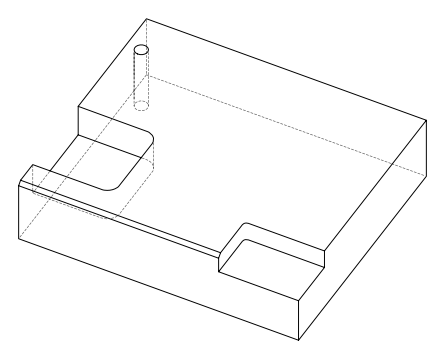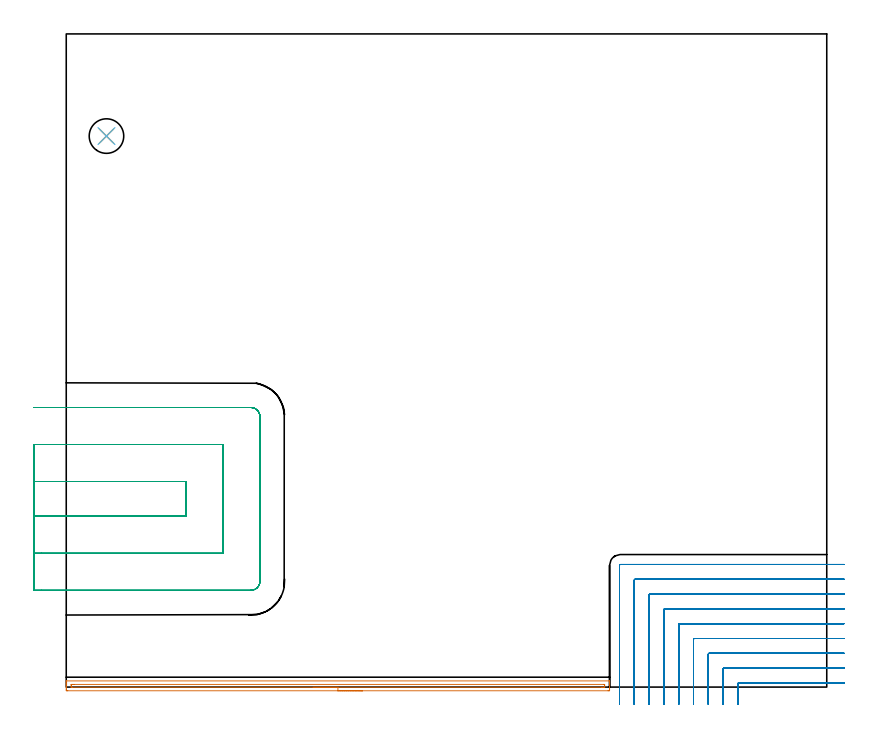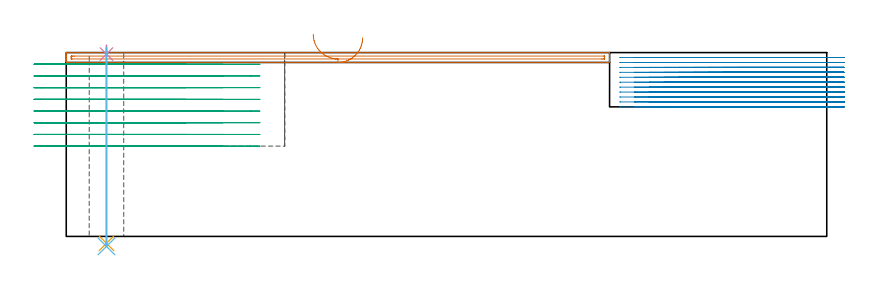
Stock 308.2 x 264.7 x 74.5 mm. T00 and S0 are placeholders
(PLAN: 6 operations, 5 tool changes, 39 min)
(1 AREA_MILL | FG_CHAMFER_SURFACE | UGT0205_001 | 3.68 min | 1788 mm3)
(2 MILL_CORNER_NOTCH_RECTANGULAR | CORNER_NOTCH_RECTANGULAR | NXT0201_009 | Follow Part, ap 2, ae 75% | 22.07 min | 103860 mm3)
(3 MILL_SLOT | SLOT_PARTIAL_RECTANGULAR | UGT0201_094 | Follow Part, ap 5, ae 75% | 12.56 min | 312607 mm3)
(4 SPOT_DRILL | STEP1HOLE | NXT0321_9005460120000 | 0.03 min | 6 mm3)
(5 DRILL_THROUGH_HOLE_INTO_CENTER | STEP1HOLE | NXT0301_042 | 0.32 min | 2917 mm3)
(6 DRILL_TO_ENLARGE_THROUGH_HOLE | STEP1HOLE | NXT0301_104 | 0.32 min | 8529 mm3)
(TOOL UGT0205_001 | Chamfer Mill 20 x 3 x 45 deg. | D20 FL50 Z2)
(TOOL NXT0201_009 | ENDMILL 8mm [2P460-0800-NA 1630] | D8 FL26 Z6)
(TOOL UGT0201_094 | End mill 20 mm | D20 FL38 Z4)
(TOOL NXT0321_9005460120000 | NC Spot Drill, 142deg, 12mm, Carbide, Uncoated | D12 PA142 FL30 Z2)
(TOOL NXT0301_042 | Carbide Drill 7.1mm [860.1-0710-057A1-MM 2214] | D7.1 PA140 FL85 Z2)
(TOOL NXT0301_104 | Carbide Drill 14mm [860.1-1400-112A1-MM 2214] | D14 PA140 FL123 Z2)
(OP 1 AREA_MILL)
G17 G21 G94 G90
T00 M6
G54
G17 G0 G90 X120.1 Y-1.5 S1061 M3
G43 Z84.5 H0
Z80.5
G94 G1 X120.062 Z79.628 F250.
X119.948 Z78.764
X119.759 Z77.912
X119.497 Z77.08
X119.163 Z76.274
X118.76 Z75.5
X118.292 Z74.764
X117.76 Z74.072
X117.171 Z73.429
X116.528 Z72.84
X115.836 Z72.308
X115.1 Z71.84
X114.326 Z71.437
X113.52 Z71.103
X112.688 Z70.841
X111.837 Z70.652
X110.972 Z70.538
X110.1 Z70.5
X0.623
X0.353 Y-1.498
X0.01 Y-1.494 Z70.502
X0. Y-1.236 Z70.759
Y-0.973 Z71.022
Y-0.368 Z71.626
Y0.158 Z72.155
Y0.5 Z72.496
Y1.026 Z73.022
Y1.368 Z73.363
Y2.052 Z74.051
Y2.292 Z74.292
X0.002 Y2.397 Z74.389
X0.01 Y2.497 Z74.488
X0.176 Y2.5 Z74.5
X220.024
X220.19 Y2.497 Z74.488
X220.198 Y2.397 Z74.389
X220.2 Y2.292 Z74.292
Y2.051 Z74.051
Y1.368 Z73.363
Y0.158 Z72.155
Y-0.368 Z71.626
Y-0.973 Z71.022
X220.197 Y-1.236 Z70.759
X220.19 Y-1.494 Z70.502
X219.847 Y-1.498 Z70.5
X219.577 Y-1.5
X110.1
Y-0.086 Z71.914
X2.41 Y-0.085 Z71.915
X2.118 Y-0.084 Z71.916
X2.044 Y-0.081 Z71.919
X2.014 Y-0.079 Z71.921
X2.01 Y-0.064 Z71.936
X2.003 Y0.027 Z72.027
X2.001 Y0.5 Z72.5
X2.002 Y0.897 Z72.897
X2.007 Y1.031 Z73.031
X2.01 Y1.074 Z73.074
X2.035 Y1.079 Z73.079
X2.109 Y1.081 Z73.081
X2.41 Y1.084 Z73.084
X2.701 Y1.086 Z73.086
X3.304
X217.79 Y1.085 Z73.085
X218.082 Y1.084 Z73.084
X218.156 Y1.081 Z73.081
X218.186 Y1.079 Z73.079
X218.19 Y1.064 Z73.064
X218.197 Y0.973 Z72.973
X218.199 Y0.5 Z72.5
X218.198 Y0.103 Z72.103
X218.193 Y-0.031 Z71.969
X218.19 Y-0.074 Z71.926
X218.165 Y-0.079 Z71.921
X218.091 Y-0.081 Z71.919
X217.79 Y-0.084 Z71.916
X217.499 Y-0.086 Z71.914
X216.896
X110.1
X109.228 Z71.952
X108.364 Z72.066
X107.512 Z72.255
X106.68 Z72.517
X105.874 Z72.851
X105.1 Z73.254
X104.364 Z73.723
X103.672 Z74.254
X103.029 Z74.843
X102.44 Z75.486
X101.909 Z76.178
X101.44 Z76.914
X101.037 Z77.688
X100.703 Z78.494
X100.441 Z79.326
X100.252 Z80.178
X100.138 Z81.043
X100.1 Z81.914
G0 Z84.5
M5
M2
(OP 2 MILL_CORNER_NOTCH_RECTANGULAR)
G17 G21 G94 G90
T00 M6
G54
G17 G0 G90 X315.2 Y1.7 S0 M3
G43 Z84.5 H1
Z72.5
G94 G1 X312.2 F250.
X272.596 F500.
G3 X272.2 Y1.304 R0.4
G1 Y-4.
Y-7. F250.
G0 Z84.5
X315.2 Y7.7
Z72.5
G1 X312.2
X266.596 F500.
G3 X266.2 Y7.304 R0.4
G1 Y-4.
Y-7. F250.
G0 Z84.5
X315.2 Y13.7
Z72.5
G1 X312.2
X260.596 F500.
G3 X260.2 Y13.304 R0.4
G1 Y-4.
Y-7. F250.
G0 Z84.5
X315.2 Y19.7
Z72.5
G1 X312.2
X254.597 F500.
G3 X254.2 Y19.303 R0.4
G1 Y-4.
Y-7. F250.
G0 Z84.5
X315.2 Y25.7
Z72.5
G1 X312.2
X248.597 F500.
G3 X248.2 Y25.303 R0.4
G1 Y-4.
Y-7. F250.
G0 Z84.5
X315.2 Y31.7
Z72.5
G1 X312.2
X242.597 F500.
G3 X242.2 Y31.303 R0.4
G1 Y-4.
Y-7. F250.
G0 Z84.5
X315.2 Y37.7
Z72.5
G1 X312.2
X236.597 F500.
G3 X236.2 Y37.303 R0.4
G1 Y-4.
Y-7. F250.
G0 Z84.5
X315.2 Y43.7
Z72.5
G1 X312.2
X230.597 F500.
G3 X230.2 Y43.303 R0.4
G1 Y-4.
Y-7. F250.
G0 Z84.5
X315.2 Y49.7
Z72.5
G1 X312.2
X224.597 F500.
G3 X224.2 Y49.303 R0.4
G1 Y-4.
Y-7. F250.
G0 Z84.5
X315.2 Y1.7
Z70.5
G1 X312.2
X272.596 F500.
G3 X272.2 Y1.304 R0.4
G1 Y-4.
Y-7. F250.
G0 Z84.5
X315.2 Y7.7
Z70.5
G1 X312.2
X266.596 F500.
G3 X266.2 Y7.304 R0.4
G1 Y-4.
Y-7. F250.
G0 Z84.5
X315.2 Y13.7
Z70.5
G1 X312.2
X260.596 F500.
G3 X260.2 Y13.304 R0.4
G1 Y-4.
Y-7. F250.
G0 Z84.5
X315.2 Y19.7
Z70.5
G1 X312.2
X254.597 F500.
G3 X254.2 Y19.303 R0.4
G1 Y-4.
Y-7. F250.
G0 Z84.5
X315.2 Y25.7
Z70.5
G1 X312.2
X248.597 F500.
G3 X248.2 Y25.303 R0.4
G1 Y-4.
Y-7. F250.
G0 Z84.5
X315.2 Y31.7
Z70.5
G1 X312.2
X242.597 F500.
G3 X242.2 Y31.303 R0.4
G1 Y-4.
Y-7. F250.
G0 Z84.5
X315.2 Y37.7
Z70.5
G1 X312.2
X236.597 F500.
G3 X236.2 Y37.303 R0.4
G1 Y-4.
Y-7. F250.
G0 Z84.5
X315.2 Y43.7
Z70.5
G1 X312.2
X230.597 F500.
G3 X230.2 Y43.303 R0.4
G1 Y-4.
Y-7. F250.
G0 Z84.5
X315.2 Y49.7
Z70.5
G1 X312.2
X224.597 F500.
G3 X224.2 Y49.303 R0.4
G1 Y-4.
Y-7. F250.
G0 Z84.5
X315.2 Y1.7
Z68.5
G1 X312.2
X272.596 F500.
G3 X272.2 Y1.304 R0.4
G1 Y-4.
Y-7. F250.
G0 Z84.5
X315.2 Y7.7
Z68.5
G1 X312.2
X266.596 F500.
G3 X266.2 Y7.304 R0.4
G1 Y-4.
Y-7. F250.
G0 Z84.5
X315.2 Y13.7
Z68.5
G1 X312.2
X260.596 F500.
G3 X260.2 Y13.304 R0.4
G1 Y-4.
Y-7. F250.
G0 Z84.5
X315.2 Y19.7
Z68.5
G1 X312.2
X254.597 F500.
G3 X254.2 Y19.303 R0.4
G1 Y-4.
Y-7. F250.
G0 Z84.5
X315.2 Y25.7
Z68.5
G1 X312.2
X248.597 F500.
G3 X248.2 Y25.303 R0.4
G1 Y-4.
Y-7. F250.
G0 Z84.5
X315.2 Y31.7
Z68.5
G1 X312.2
X242.597 F500.
G3 X242.2 Y31.303 R0.4
G1 Y-4.
Y-7. F250.
G0 Z84.5
X315.2 Y37.7
Z68.5
G1 X312.2
X236.597 F500.
G3 X236.2 Y37.303 R0.4
G1 Y-4.
Y-7. F250.
G0 Z84.5
X315.2 Y43.7
Z68.5
G1 X312.2
X230.597 F500.
G3 X230.2 Y43.303 R0.4
G1 Y-4.
Y-7. F250.
G0 Z84.5
X315.2 Y49.7
Z68.5
G1 X312.2
X224.597 F500.
G3 X224.2 Y49.303 R0.4
G1 Y-4.
Y-7. F250.
G0 Z84.5
X315.2 Y1.7
Z66.5
G1 X312.2
X272.596 F500.
G3 X272.2 Y1.304 R0.4
G1 Y-4.
Y-7. F250.
G0 Z84.5
X315.2 Y7.7
Z66.5
G1 X312.2
X266.596 F500.
G3 X266.2 Y7.304 R0.4
G1 Y-4.
Y-7. F250.
G0 Z84.5
X315.2 Y13.7
Z66.5
G1 X312.2
X260.596 F500.
G3 X260.2 Y13.304 R0.4
G1 Y-4.
Y-7. F250.
G0 Z84.5
X315.2 Y19.7
Z66.5
G1 X312.2
X254.597 F500.
G3 X254.2 Y19.303 R0.4
G1 Y-4.
Y-7. F250.
G0 Z84.5
X315.2 Y25.7
Z66.5
G1 X312.2
X248.597 F500.
G3 X248.2 Y25.303 R0.4
G1 Y-4.
Y-7. F250.
G0 Z84.5
X315.2 Y31.7
Z66.5
G1 X312.2
X242.597 F500.
G3 X242.2 Y31.303 R0.4
G1 Y-4.
Y-7. F250.
G0 Z84.5
X315.2 Y37.7
Z66.5
G1 X312.2
X236.597 F500.
G3 X236.2 Y37.303 R0.4
G1 Y-4.
Y-7. F250.
G0 Z84.5
X315.2 Y43.7
Z66.5
G1 X312.2
X230.597 F500.
G3 X230.2 Y43.303 R0.4
G1 Y-4.
Y-7. F250.
G0 Z84.5
X315.2 Y49.7
Z66.5
G1 X312.2
X224.597 F500.
G3 X224.2 Y49.303 R0.4
G1 Y-4.
Y-7. F250.
G0 Z84.5
X315.2 Y1.7
Z64.5
G1 X312.2
X272.596 F500.
G3 X272.2 Y1.304 R0.4
G1 Y-4.
Y-7. F250.
G0 Z84.5
X315.2 Y7.7
Z64.5
G1 X312.2
X266.596 F500.
G3 X266.2 Y7.304 R0.4
G1 Y-4.
Y-7. F250.
G0 Z84.5
X315.2 Y13.7
Z64.5
G1 X312.2
X260.596 F500.
G3 X260.2 Y13.304 R0.4
G1 Y-4.
Y-7. F250.
G0 Z84.5
X315.2 Y19.7
Z64.5
G1 X312.2
X254.597 F500.
G3 X254.2 Y19.303 R0.4
G1 Y-4.
Y-7. F250.
G0 Z84.5
X315.2 Y25.7
Z64.5
G1 X312.2
X248.597 F500.
G3 X248.2 Y25.303 R0.4
G1 Y-4.
Y-7. F250.
G0 Z84.5
X315.2 Y31.7
Z64.5
G1 X312.2
X242.597 F500.
G3 X242.2 Y31.303 R0.4
G1 Y-4.
Y-7. F250.
G0 Z84.5
X315.2 Y37.7
Z64.5
G1 X312.2
X236.597 F500.
G3 X236.2 Y37.303 R0.4
G1 Y-4.
Y-7. F250.
G0 Z84.5
X315.2 Y43.7
Z64.5
G1 X312.2
X230.597 F500.
G3 X230.2 Y43.303 R0.4
G1 Y-4.
Y-7. F250.
G0 Z84.5
X315.2 Y49.7
Z64.5
G1 X312.2
X224.597 F500.
G3 X224.2 Y49.303 R0.4
G1 Y-4.
Y-7. F250.
G0 Z84.5
X315.2 Y1.7
Z62.5
G1 X312.2
X272.596 F500.
G3 X272.2 Y1.304 R0.4
G1 Y-4.
Y-7. F250.
G0 Z84.5
X315.2 Y7.7
Z62.5
G1 X312.2
X266.596 F500.
G3 X266.2 Y7.304 R0.4
G1 Y-4.
Y-7. F250.
G0 Z84.5
X315.2 Y13.7
Z62.5
G1 X312.2
X260.596 F500.
G3 X260.2 Y13.304 R0.4
G1 Y-4.
Y-7. F250.
G0 Z84.5
X315.2 Y19.7
Z62.5
G1 X312.2
X254.597 F500.
G3 X254.2 Y19.303 R0.4
G1 Y-4.
Y-7. F250.
G0 Z84.5
X315.2 Y25.7
Z62.5
G1 X312.2
X248.597 F500.
G3 X248.2 Y25.303 R0.4
G1 Y-4.
Y-7. F250.
G0 Z84.5
X315.2 Y31.7
Z62.5
G1 X312.2
X242.597 F500.
G3 X242.2 Y31.303 R0.4
G1 Y-4.
Y-7. F250.
G0 Z84.5
X315.2 Y37.7
Z62.5
G1 X312.2
X236.597 F500.
G3 X236.2 Y37.303 R0.4
G1 Y-4.
Y-7. F250.
G0 Z84.5
X315.2 Y43.7
Z62.5
G1 X312.2
X230.597 F500.
G3 X230.2 Y43.303 R0.4
G1 Y-4.
Y-7. F250.
G0 Z84.5
X315.2 Y49.7
Z62.5
G1 X312.2
X224.597 F500.
G3 X224.2 Y49.303 R0.4
G1 Y-4.
Y-7. F250.
G0 Z84.5
X315.2 Y1.7
Z60.5
G1 X312.2
X272.596 F500.
G3 X272.2 Y1.304 R0.4
G1 Y-4.
Y-7. F250.
G0 Z84.5
X315.2 Y7.7
Z60.5
G1 X312.2
X266.596 F500.
G3 X266.2 Y7.304 R0.4
G1 Y-4.
Y-7. F250.
G0 Z84.5
X315.2 Y13.7
Z60.5
G1 X312.2
X260.596 F500.
G3 X260.2 Y13.304 R0.4
G1 Y-4.
Y-7. F250.
G0 Z84.5
X315.2 Y19.7
Z60.5
G1 X312.2
X254.597 F500.
G3 X254.2 Y19.303 R0.4
G1 Y-4.
Y-7. F250.
G0 Z84.5
X315.2 Y25.7
Z60.5
G1 X312.2
X248.597 F500.
G3 X248.2 Y25.303 R0.4
G1 Y-4.
Y-7. F250.
G0 Z84.5
X315.2 Y31.7
Z60.5
G1 X312.2
X242.597 F500.
G3 X242.2 Y31.303 R0.4
G1 Y-4.
Y-7. F250.
G0 Z84.5
X315.2 Y37.7
Z60.5
G1 X312.2
X236.597 F500.
G3 X236.2 Y37.303 R0.4
G1 Y-4.
Y-7. F250.
G0 Z84.5
X315.2 Y43.7
Z60.5
G1 X312.2
X230.597 F500.
G3 X230.2 Y43.303 R0.4
G1 Y-4.
Y-7. F250.
G0 Z84.5
X315.2 Y49.7
Z60.5
G1 X312.2
X224.597 F500.
G3 X224.2 Y49.303 R0.4
G1 Y-4.
Y-7. F250.
G0 Z84.5
X315.2 Y1.7
Z58.5
G1 X312.2
X272.596 F500.
G3 X272.2 Y1.304 R0.4
G1 Y-4.
Y-7. F250.
G0 Z84.5
X315.2 Y7.7
Z58.5
G1 X312.2
X266.596 F500.
G3 X266.2 Y7.304 R0.4
G1 Y-4.
Y-7. F250.
G0 Z84.5
X315.2 Y13.7
Z58.5
G1 X312.2
X260.596 F500.
G3 X260.2 Y13.304 R0.4
G1 Y-4.
Y-7. F250.
G0 Z84.5
X315.2 Y19.7
Z58.5
G1 X312.2
X254.597 F500.
G3 X254.2 Y19.303 R0.4
G1 Y-4.
Y-7. F250.
G0 Z84.5
X315.2 Y25.7
Z58.5
G1 X312.2
X248.597 F500.
G3 X248.2 Y25.303 R0.4
G1 Y-4.
Y-7. F250.
G0 Z84.5
X315.2 Y31.7
Z58.5
G1 X312.2
X242.597 F500.
G3 X242.2 Y31.303 R0.4
G1 Y-4.
Y-7. F250.
G0 Z84.5
X315.2 Y37.7
Z58.5
G1 X312.2
X236.597 F500.
G3 X236.2 Y37.303 R0.4
G1 Y-4.
Y-7. F250.
G0 Z84.5
X315.2 Y43.7
Z58.5
G1 X312.2
X230.597 F500.
G3 X230.2 Y43.303 R0.4
G1 Y-4.
Y-7. F250.
G0 Z84.5
X315.2 Y49.7
Z58.5
G1 X312.2
X224.597 F500.
G3 X224.2 Y49.303 R0.4
G1 Y-4.
Y-7. F250.
G0 Z84.5
X315.2 Y1.7
Z56.5
G1 X312.2
X272.596 F500.
G3 X272.2 Y1.304 R0.4
G1 Y-4.
Y-7. F250.
G0 Z84.5
X315.2 Y7.7
Z56.5
G1 X312.2
X266.596 F500.
G3 X266.2 Y7.304 R0.4
G1 Y-4.
Y-7. F250.
G0 Z84.5
X315.2 Y13.7
Z56.5
G1 X312.2
X260.596 F500.
G3 X260.2 Y13.304 R0.4
G1 Y-4.
Y-7. F250.
G0 Z84.5
X315.2 Y19.7
Z56.5
G1 X312.2
X254.597 F500.
G3 X254.2 Y19.303 R0.4
G1 Y-4.
Y-7. F250.
G0 Z84.5
X315.2 Y25.7
Z56.5
G1 X312.2
X248.597 F500.
G3 X248.2 Y25.303 R0.4
G1 Y-4.
Y-7. F250.
G0 Z84.5
X315.2 Y31.7
Z56.5
G1 X312.2
X242.597 F500.
G3 X242.2 Y31.303 R0.4
G1 Y-4.
Y-7. F250.
G0 Z84.5
X315.2 Y37.7
Z56.5
G1 X312.2
X236.597 F500.
G3 X236.2 Y37.303 R0.4
G1 Y-4.
Y-7. F250.
G0 Z84.5
X315.2 Y43.7
Z56.5
G1 X312.2
X230.597 F500.
G3 X230.2 Y43.303 R0.4
G1 Y-4.
Y-7. F250.
G0 Z84.5
X315.2 Y49.7
Z56.5
G1 X312.2
X224.597 F500.
G3 X224.2 Y49.303 R0.4
G1 Y-4.
Y-7. F250.
G0 Z84.5
X315.2 Y1.7
Z54.5
G1 X312.2
X272.596 F500.
G3 X272.2 Y1.304 R0.4
G1 Y-4.
Y-7. F250.
G0 Z84.5
X315.2 Y7.7
Z54.5
G1 X312.2
X266.596 F500.
G3 X266.2 Y7.304 R0.4
G1 Y-4.
Y-7. F250.
G0 Z84.5
X315.2 Y13.7
Z54.5
G1 X312.2
X260.596 F500.
G3 X260.2 Y13.304 R0.4
G1 Y-4.
Y-7. F250.
G0 Z84.5
X315.2 Y19.7
Z54.5
G1 X312.2
X254.597 F500.
G3 X254.2 Y19.303 R0.4
G1 Y-4.
Y-7. F250.
G0 Z84.5
X315.2 Y25.7
Z54.5
G1 X312.2
X248.597 F500.
G3 X248.2 Y25.303 R0.4
G1 Y-4.
Y-7. F250.
G0 Z84.5
X315.2 Y31.7
Z54.5
G1 X312.2
X242.597 F500.
G3 X242.2 Y31.303 R0.4
G1 Y-4.
Y-7. F250.
G0 Z84.5
X315.2 Y37.7
Z54.5
G1 X312.2
X236.597 F500.
G3 X236.2 Y37.303 R0.4
G1 Y-4.
Y-7. F250.
G0 Z84.5
X315.2 Y43.7
Z54.5
G1 X312.2
X230.597 F500.
G3 X230.2 Y43.303 R0.4
G1 Y-4.
Y-7. F250.
G0 Z84.5
X315.2 Y49.7
Z54.5
G1 X312.2
X224.597 F500.
G3 X224.2 Y49.303 R0.4
G1 Y-4.
Y-7. F250.
G0 Z84.5
X315.2 Y1.7
Z52.5
G1 X312.2
X272.596 F500.
G3 X272.2 Y1.304 R0.4
G1 Y-4.
Y-7. F250.
G0 Z84.5
X315.2 Y7.7
Z52.5
G1 X312.2
X266.596 F500.
G3 X266.2 Y7.304 R0.4
G1 Y-4.
Y-7. F250.
G0 Z84.5
X315.2 Y13.7
Z52.5
G1 X312.2
X260.596 F500.
G3 X260.2 Y13.304 R0.4
G1 Y-4.
Y-7. F250.
G0 Z84.5
X315.2 Y19.7
Z52.5
G1 X312.2
X254.597 F500.
G3 X254.2 Y19.303 R0.4
G1 Y-4.
Y-7. F250.
G0 Z84.5
X315.2 Y25.7
Z52.5
G1 X312.2
X248.597 F500.
G3 X248.2 Y25.303 R0.4
G1 Y-4.
Y-7. F250.
G0 Z84.5
X315.2 Y31.7
Z52.5
G1 X312.2
X242.597 F500.
G3 X242.2 Y31.303 R0.4
G1 Y-4.
Y-7. F250.
G0 Z84.5
X315.2 Y37.7
Z52.5
G1 X312.2
X236.597 F500.
G3 X236.2 Y37.303 R0.4
G1 Y-4.
Y-7. F250.
G0 Z84.5
X315.2 Y43.7
Z52.5
G1 X312.2
X230.597 F500.
G3 X230.2 Y43.303 R0.4
G1 Y-4.
Y-7. F250.
G0 Z84.5
X315.2 Y49.7
Z52.5
G1 X312.2
X224.597 F500.
G3 X224.2 Y49.303 R0.4
G1 Y-4.
Y-7. F250.
G0 Z84.5
M5
M2
(OP 3 MILL_SLOT)
G17 G21 G94 G90
T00 M6
G54
G17 G0 G90 X-13. Y69.2 S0 M3
G43 Z84.5 H0
Z69.762
G94 G1 X-10. F250.
X48.5 F500.
Y83.3
X-10.
X-13. F250.
Y54.2
X-10.
X63.5 F500.
Y98.3
X-10.
X-13. F250.
Y39.2
X-10.
X74.8 F500.
G3 X78.5 Y42.9 R3.7
G1 Y109.6
G3 X74.8 Y113.3 R3.7
G1 X-10.
X-13. F250.
G0 Y69.2 Z65.025
G1 X-10.
X48.5 F500.
Y83.3
X-10.
X-13. F250.
Y54.2
X-10.
X63.5 F500.
Y98.3
X-10.
X-13. F250.
Y39.2
X-10.
X74.8 F500.
G3 X78.5 Y42.9 R3.7
G1 Y109.6
G3 X74.8 Y113.3 R3.7
G1 X-10.
X-13. F250.
G0 Y69.2 Z60.287
G1 X-10.
X48.5 F500.
Y83.3
X-10.
X-13. F250.
Y54.2
X-10.
X63.5 F500.
Y98.3
X-10.
X-13. F250.
Y39.2
X-10.
X74.8 F500.
G3 X78.5 Y42.9 R3.7
G1 Y109.6
G3 X74.8 Y113.3 R3.7
G1 X-10.
X-13. F250.
G0 Y69.2 Z55.55
G1 X-10.
X48.5 F500.
Y83.3
X-10.
X-13. F250.
Y54.2
X-10.
X63.5 F500.
Y98.3
X-10.
X-13. F250.
Y39.2
X-10.
X74.8 F500.
G3 X78.5 Y42.9 R3.7
G1 Y109.6
G3 X74.8 Y113.3 R3.7
G1 X-10.
X-13. F250.
G0 Y69.2 Z50.812
G1 X-10.
X48.5 F500.
Y83.3
X-10.
X-13. F250.
Y54.2
X-10.
X63.5 F500.
Y98.3
X-10.
X-13. F250.
Y39.2
X-10.
X74.8 F500.
G3 X78.5 Y42.9 R3.7
G1 Y109.6
G3 X74.8 Y113.3 R3.7
G1 X-10.
X-13. F250.
G0 Y69.2 Z46.075
G1 X-10.
X48.5 F500.
Y83.3
X-10.
X-13. F250.
Y54.2
X-10.
X63.5 F500.
Y98.3
X-10.
X-13. F250.
Y39.2
X-10.
X74.8 F500.
G3 X78.5 Y42.9 R3.7
G1 Y109.6
G3 X74.8 Y113.3 R3.7
G1 X-10.
X-13. F250.
G0 Y69.2 Z41.337
G1 X-10.
X48.5 F500.
Y83.3
X-10.
X-13. F250.
Y54.2
X-10.
X63.5 F500.
Y98.3
X-10.
X-13. F250.
Y39.2
X-10.
X74.8 F500.
G3 X78.5 Y42.9 R3.7
G1 Y109.6
G3 X74.8 Y113.3 R3.7
G1 X-10.
X-13. F250.
G0 Y69.2 Z36.6
G1 X-10.
X48.5 F500.
Y83.3
X-10.
X-13. F250.
Y54.2
X-10.
X63.5 F500.
Y98.3
X-10.
X-13. F250.
Y39.2
X-10.
X74.8 F500.
G3 X78.5 Y42.9 R3.7
G1 Y109.6
G3 X74.8 Y113.3 R3.7
G1 X-10.
X-13. F250.
G0 Z84.5
M5
M2
(OP 4 SPOT_DRILL)
G17 G21 G94 G90
T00 M6
G54
G17 G0 G90 X16.3 Y223.3 S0 M3
G43 Z84.5 H0
G94 G81 G98 Z73.893 F250. R77.5
G80
M5
M2
(OP 5 DRILL_THROUGH_HOLE_INTO_CENTER)
G17 G21 G94 G90
T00 M6
G54
G17 G0 G90 X16.3 Y223.3 S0 M3
G43 Z84.5 H1
G94 G73 G98 Z-2.792 F250. Q7.027 R76.5
G80
M5
M2
(OP 6 DRILL_TO_ENLARGE_THROUGH_HOLE)
G17 G21 G94 G90
T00 M6
G54
G17 G0 G90 X16.3 Y223.3 S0 M3
G43 Z84.5 H1
G94 G73 G98 Z-4.048 F250. Q13.091 R76.5
G80
M5
M2
